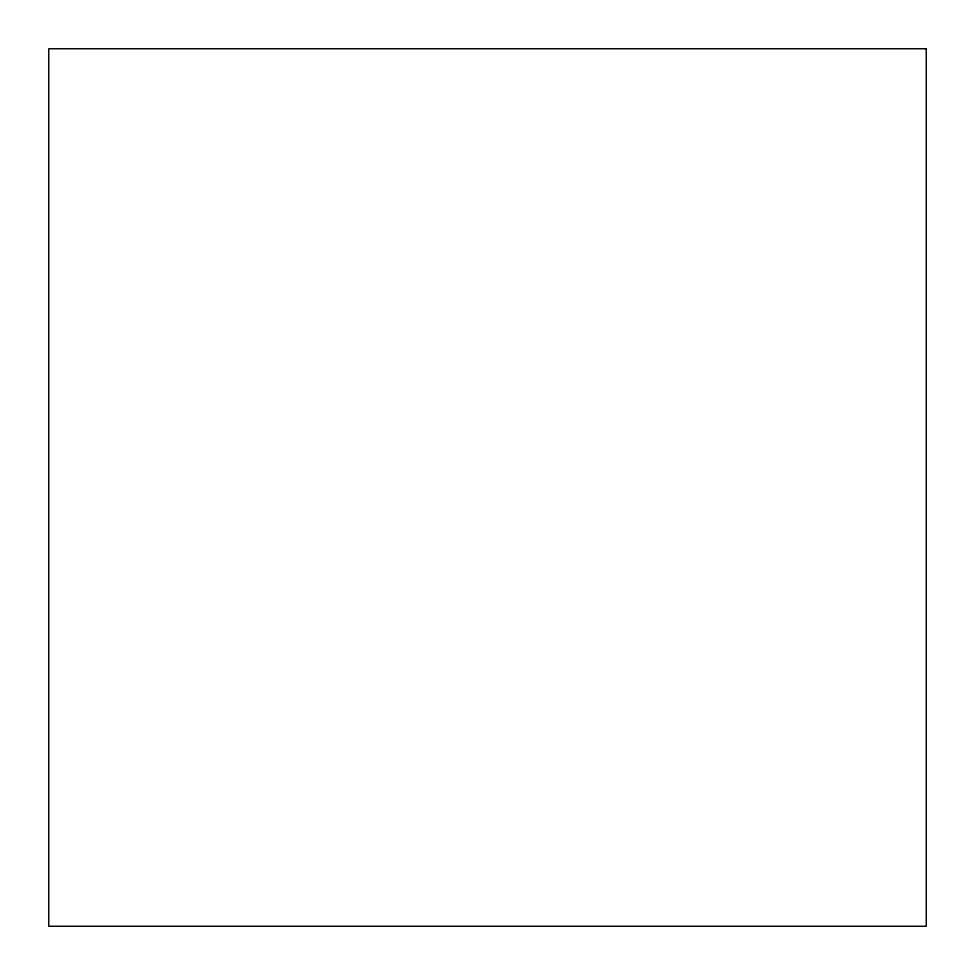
<?xml version="1.0" encoding="UTF-8"?>
<svg xmlns="http://www.w3.org/2000/svg" width="975" height="975" viewBox="0 0 975 975"><rect width="100%" height="100%" fill="white"/><g stroke="black" fill="none" stroke-linecap="round" stroke-linejoin="round"><path stroke-width="1.46" d="M926.25 48.75L48.75 48.75L48.75 926.25L926.25 926.25L926.25 48.75"/></g></svg>
